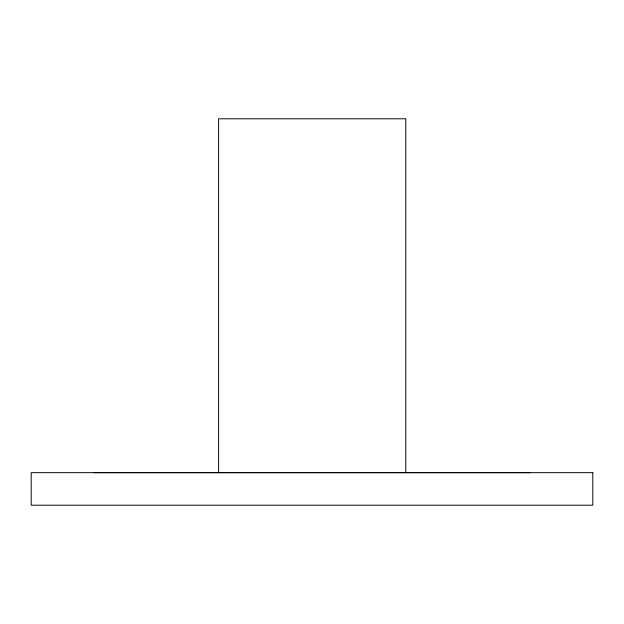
<?xml version="1.0" encoding="UTF-8"?>
<svg xmlns="http://www.w3.org/2000/svg" width="624" height="624" viewBox="0 0 624 624"><rect width="100%" height="100%" fill="white"/><g stroke="black" fill="none" stroke-linecap="round" stroke-linejoin="round"><path stroke-width="0.94" d="M530.447 472.664L93.787 472.664M405.787 472.664L405.787 118.794L218.587 118.794L218.587 472.664M592.8 472.664L31.2 472.664L31.2 505.206L592.8 505.206L592.8 472.664"/></g></svg>
